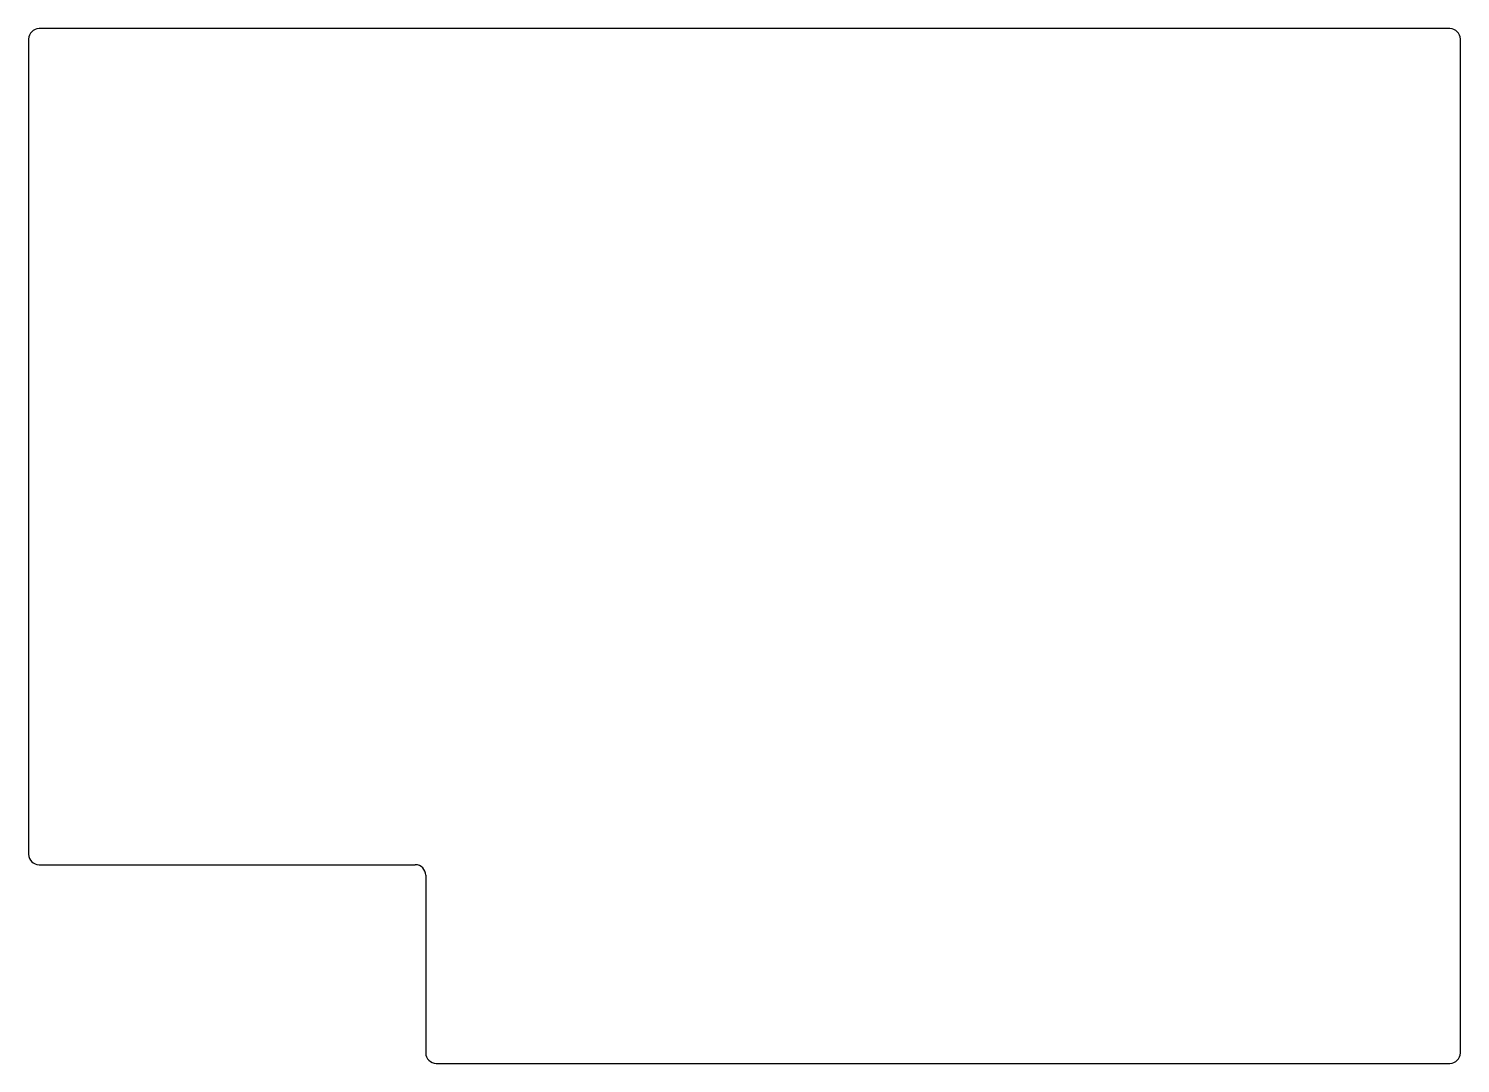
# Model space of a CAD drawing. Header units: millimetres. Extents: x -12 to 126, y -30 to 68.
import ezdxf

# ---------------------------------------------------------------- set-up
doc = ezdxf.new("R2010")
doc.units = ezdxf.units.MM

msp = doc.modelspace()

# ---------------------------------------------------------------- linework, layer by layer
for p, q in [((-11.5, 67.5), (-11.5, -10.5)), ((124.5, 68.5), (-10.5, 68.5)), ((125.5, -29.5), (125.5, 67.5)), ((-10.5, -11.5), (25.5, -11.5)), ((26.5, -12.5), (26.5, -29.5)), ((27.5, -30.5), (124.5, -30.5))]:
    msp.add_line(p, q)
for centre, start, end in [((-10.5, 67.5), 90, 180), ((124.5, 67.5), 0, 90), ((-10.5, -10.5), 180, 270), ((25.5, -12.5), 0, 90), ((27.5, -29.5), 180, 270), ((124.5, -29.5), 270, 0)]:
    msp.add_arc(centre, 1, start, end)

doc.saveas('drawing.dxf')
